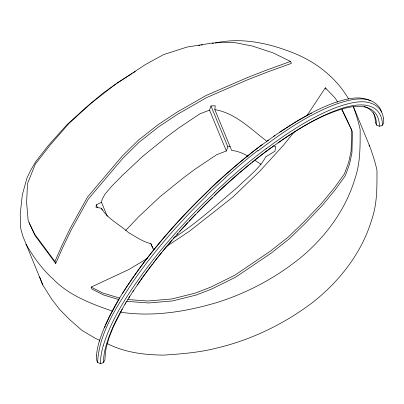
<?xml version="1.0" encoding="UTF-8"?>
<svg xmlns="http://www.w3.org/2000/svg" width="404" height="404" viewBox="0 0 404 404"><rect width="100%" height="100%" fill="white"/><g stroke="black" fill="none" stroke-linecap="round" stroke-linejoin="round"><path stroke-width="0.61" d="M96.561 355.651L96.45 359.742L97.596 362.449L100.54 363.625L103.56 362.585L104.883 359.929L105.474 351.778L106.338 347.248L109.186 337.385L113.458 326.573L122.316 308.964M97.596 362.449C99.096 332.75 116.726 306.919 132.31 282.669C153.853 251.47 179.023 222.887 206.085 196.379M100.54 363.625L100.647 359.54A147.071 47.859 -46.4 0 1 103.283 345.445M248.117 156.202C243.021 153.363 237.542 150.929 231.659 150.45L214.827 109.625L215.211 105.737L210.974 105.974L209.55 110.146L226.376 150.975L216.797 154.641L195.874 168.594L183.628 177.664L159.58 197.132L138.759 216.68L125.578 230.548M209.55 110.146L199.965 113.812L179.048 127.765L166.802 136.835L142.748 156.303L121.927 175.851L111.433 186.532L104.914 194.279L102.187 199.313L101.465 202.227L96.288 204.873L96.011 207.292L101.47 208.277C107.56 219.069 119.756 224.478 128.603 232.659C135.825 236.658 142.668 241.834 150.869 243.627L153.687 249.677M99.263 341.516C107.898 313.888 124.225 289.461 141.031 266.196C161.706 238.441 185.067 212.751 210.11 188.895M103.348 345.4C111.847 318.105 127.947 293.971 144.587 271.023C165.559 242.865 189.264 216.797 214.675 192.587M226.376 150.975L227.806 146.798L210.974 105.974M104.641 327.538L105.348 325.851M105.818 324.725L109.216 317.221M55.727 263.443L54.914 261.479L61.974 245.43L70.397 227.957L87.446 197.147L121.826 156.545L138.249 140.324L157.772 124.917L176.629 112.398L205.848 95.612L247.228 77.644L267.675 69.665L290.552 61.438L291.36 63.403L268.483 71.629L248.041 79.603L206.661 97.576L177.437 114.362L158.585 126.881L139.057 142.289L122.634 158.509L88.254 199.111L71.21 229.921L62.782 247.389L55.727 263.443L35.294 235.891L28.967 222.523M375.366 122.387L376.513 125.099L379.457 126.275L382.472 125.23L383.8 122.579L383.507 118.832M109.494 316.675L119.17 298.814M125.861 302.808C117.16 317.514 109.065 332.911 105.045 349.632A143.233 46.586 -46.4 0 0 103.55 362.59M124.952 304.308L129.679 296.541M122.22 293.819C146.824 255.04 177.477 220.402 210.585 188.703M128.841 297.925L133.754 290.183M306.823 115.852L325.331 87.794L335.421 98.379L337.638 102.055M132.987 291.456L142.607 277.27L152.288 264.206M137.375 284.916C160.136 251.985 186.966 222.003 215.898 194.39M153.02 263.272L157.04 258.126M157.403 257.661L161.555 252.52M294.44 131.694L283.32 145.395L259.388 171.609L232.795 197.122L189.436 231.245L166.064 246.788M162.686 251.121L172.089 239.966M173.68 238.113L174.897 236.734M176.932 234.436L177.74 233.512M179.78 231.219L187.693 222.584M188.961 221.23L191.067 218.973M191.491 218.529L195.339 214.519M197.485 212.297L212.332 197.556M214.539 195.435L215.423 194.582M257.858 151.061C281.911 132.658 307.237 115.125 335.699 104.277C349.132 99.737 368.584 93.743 379.078 106.944A148.243 48.212 -46.4 0 1 381.548 112.095M260.984 145.607L268.529 140.102M266.231 148.712C288.259 132.371 311.408 116.892 337.194 107.121C350.526 102.616 369.837 96.662 380.255 109.762A147.071 47.834 -46.4 0 1 383.537 118.801M266.766 151.101L273.064 146.44M267.281 140.94L274.866 135.572M271.821 147.278C293.516 131.825 316.18 116.872 341.648 108.418C354.066 104.424 373.326 100.899 380.447 115.271A143.233 46.576 -46.5 0 1 382.482 125.225M115.898 84.032L103.161 92.996L85.577 107.782L67.029 124.654L48.53 145.273L35.835 161.504L31.088 169.574L26.937 178.053L22.341 194.753L20.2 214.231L20.594 227.927L22.811 236.098L42.779 285.017L51.965 299.541L59.716 309.489L69.675 319.589L81.921 330.346L95.233 338.279L99.758 340.284M116.918 83.315L132.179 73.518M273.533 136.471C292.218 123.493 311.711 111.246 333.103 103.232C344.87 99.323 358.712 94.895 370.554 100.813M277.987 142.87C298.455 128.826 319.943 115.261 344.041 108.474C355.177 105.383 371.619 104.01 377.467 116.524A140.127 45.581 -46.4 0 1 379.467 126.265M173.558 238.163C196.42 223.372 216.554 204.924 237.335 187.456C247.061 177.644 259.146 169.19 265.766 156.838L274.927 151.237L275.836 146.566L273.452 145.829M279.73 132.209L297.849 120.73L309.434 114.276M133.244 72.861L135.38 71.543M147.47 258.383L128.608 269.64L91.158 287.098L91.966 289.062L103.545 294.96L118.832 299.576M310.55 113.706L311.671 113.14M198.637 45.42L199.869 45.243M201.096 45.061L202.328 44.884M212.171 43.45L213.403 43.273M215.251 43.006C242.243 37.022 270.024 43.395 295.162 53.666C317.206 62.832 336.588 78.27 348.662 99.046M227.806 146.798L230.224 146.667M127.709 299.536L147.814 301.01L171.705 298.98L195.339 293.092L210.787 287.113L234.673 275.301L270.185 251.303L288.446 236.89L304.066 221.756L321.215 203.778L334.467 187.719L344.455 173.826L348.718 162.262L351.116 150.955L351.647 129.83L342.067 109.403M126.008 301.313L148.627 302.97L172.513 300.94L196.147 295.056L211.595 289.077L235.482 277.265L270.993 253.268L289.254 238.855L304.874 223.72L322.023 205.742L335.28 189.683L345.269 175.791L349.526 164.226L351.924 152.919L352.455 131.795L341.925 109.792M214.827 109.625C234.921 112.928 250.344 128.568 265.888 140.501L266.589 141.466M112.761 311.019L111.549 310.838C90.43 303.49 68.67 295.223 52.843 278.76C41.915 268.882 33.35 256.853 25.952 244.188M120.023 312.095C153.136 317.246 187.077 311.595 218.867 301.924C249.258 292.132 277.851 276.503 302.455 256.171C326.594 235.552 345.834 209.181 355 178.553C360.484 162.762 360.146 145.93 360.136 129.447C358.419 121.619 356 113.958 353.248 106.439M119.786 298.147L102.737 292.996L91.158 287.098M364.034 106.449C368.615 107.792 372.599 111.034 374.543 115.433M107.116 343.536C124.73 352.5 144.077 354.899 163.61 355.121C181.795 353.929 200.025 352.465 217.711 347.824C252.278 339.532 284.775 323.574 313.065 302.152C339.946 280.75 361.964 252.662 371.832 219.382C377.311 203.591 376.977 186.759 376.967 170.271C375.164 162.07 372.599 154.04 369.675 146.172L353.328 106.51M290.552 61.438L272.968 52.828L252.702 46.147L235.461 42.718L223.553 42.359L212.065 43.071L186.986 47.076L163.645 54.585L145.672 64.413L116.307 83.562L91.481 102.964L69.018 123.372L50.596 144.546L35.315 164.105L27.497 183.653L26.614 202.687L28.159 220.559L34.481 233.926L54.914 261.479M254.353 160.05L261.045 164.337M368.978 145.122L369.675 146.172M325.331 87.794L325.942 89.269M150.869 243.627L152.793 248.293M101.465 202.227L107.237 216.226M101.47 208.277L102.192 210.024M96.288 204.873L97.49 207.787M39.642 276.927L42.779 285.017M96.511 355.692A147.071 47.859 -46.4 0 1 99.192 341.562M205.934 196.071A223.877 73.079 -46.5 0 1 225.306 177.927M214.615 192.43A224.205 73.084 -46.5 0 1 266.276 148.495M210.524 188.547A224.205 73.079 -46.5 0 1 262.186 144.617M215.857 194.294A221.225 72.094 -46.5 0 1 266.791 150.97M210.075 188.794A221.225 72.094 -46.5 0 1 261.009 145.47M215.377 194.47A217.988 71.023 -46.5 0 1 238.678 173.427M239.582 172.654A217.988 71.023 -46.5 0 1 246.788 166.599M247.273 166.196A217.988 71.023 -46.5 0 1 248.733 165.004M249.702 164.211A217.988 71.023 -46.5 0 1 251.157 163.029M252.126 162.246A217.988 71.023 -46.5 0 1 271.857 147.117M225.275 177.77A225.826 73.993 -46.5 0 1 257.954 150.414M374.574 115.398A138.925 45.208 -46.4 0 1 376.594 125.028M373.382 112.63A140.127 45.581 -46.4 0 1 375.382 122.377"/></g></svg>
